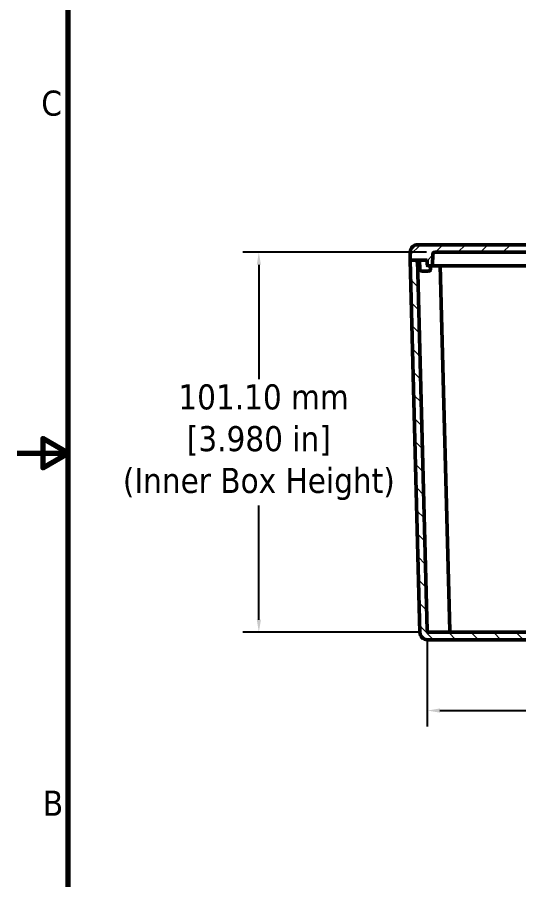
# Model space of a CAD drawing. Header units: millimetres. Extents: x 3 to 1148, y 20 to 725.
# Drawn here: x 3.4 to 136.9, y 259 to 488.5 of the extents above; entities that cross this region are included whole.
import ezdxf

# ---------------------------------------------------------------- set-up
doc = ezdxf.new("R2010")
doc.units = ezdxf.units.MM
doc.header["$LTSCALE"] = 1.333333
for name, color, linetype, lineweight in [('Border (ANSI)', 7, 'Continuous', 70), ('Dimension (ANSI)', 7, 'Continuous', 25), ('Hatch (ANSI)', 7, 'Continuous', 18), ('Visible (ANSI)', 7, 'Continuous', 50)]:
    doc.layers.add(name, color=color, linetype=linetype, lineweight=lineweight)
doc.styles.add('Note Text (ANSI)', font='TAHOMA.TTF')
doc.dimstyles.new('Default - mm (ANSI)', dxfattribs={"dimscale": 1.333333, "dimtxt": 5, "dimasz": 2.5, "dimexe": 3.175, "dimexo": 1.6002, "dimgap": 0.8, "dimtad": 0, "dimtih": 1, "dimtoh": 1, "dimrnd": 1e-08, "dimzin": 0, "dimdsep": 46, "dimtxsty": 'Note Text (ANSI)', "dimcen": 0.09, "dimdle": 10, "dimclrd": 256, "dimclre": 256, "dimclrt": 256, "dimadec": 1, "dimazin": 0, "dimtfac": 0.6096, "dimtofl": 0, "dimtmove": 0, "dimatfit": 3, "dimfxl": 0, "dimtolj": 1, "dimtzin": 0, "dimlwd": -1, "dimlwe": -1, "dimarcsym": 0})

# ---------------------------------------------------------------- blocks, each defined once
blk = doc.blocks.new('Borders Default Border')
at = {"layer": 'Border (ANSI)', "flags": 128}
for points in [[(12.7, 25.4), (12.7, 533.4), (850.9, 533.4), (850.9, 25.4), (12.7, 25.4)], [(2.54, 279.4), (12.7, 279.4), (7.62, 282.33), (7.62, 276.47), (12.7, 279.4)]]:
    blk.add_lwpolyline(points, dxfattribs=at)
at = {"layer": 'Border (ANSI)', "char_height": 5, "attachment_point": 7, "style": 'Note Text (ANSI)'}
for s, insert in [('C', (7.34, 346.66)), ('B', (7.66, 207.05))]:
    blk.add_mtext(s, dxfattribs=dict(at, insert=insert))
blk = doc.blocks.new('*D11')
at = {"layer": 'Defpoints', "color": 0}
for p in [(114.48, 426), (67.68, 324.9), (113.02, 324.9)]:
    blk.add_point(p, dxfattribs=at)
at = {"layer": 'Dimension (ANSI)'}
for p, q in [((112.34, 426), (63.45, 426)), ((67.68, 422.66), (67.68, 392.27)), ((67.68, 328.23), (67.68, 358.62)), ((110.88, 324.9), (63.45, 324.9))]:
    blk.add_line(p, q, dxfattribs=at)
for points in [[(67.13, 422.66), (68.24, 422.66), (67.68, 426)], [(67.13, 328.23), (68.24, 328.23), (67.68, 324.9)]]:
    blk.add_solid(points, dxfattribs=at)
at = {"layer": 'Dimension (ANSI)', "insert": (67.68, 375.45), "char_height": 6.6667, "attachment_point": 5, "style": 'Note Text (ANSI)'}
blk.add_mtext('\\A1; 101.10 mm\\P[3.980 in]{\\P(Inner Box Height)}', dxfattribs=at)
blk = doc.blocks.new('*D12')
at = {"layer": 'Defpoints', "color": 0}
for p in [(112.52, 325.38), (325.36, 325.38), (325.36, 304.05)]:
    blk.add_point(p, dxfattribs=at)
at = {"layer": 'Dimension (ANSI)'}
for p, q in [((112.52, 323.25), (112.52, 299.82)), ((325.36, 323.25), (325.36, 299.82)), ((115.85, 304.05), (177.27, 304.05)), ((322.02, 304.05), (255.63, 304.05))]:
    blk.add_line(p, q, dxfattribs=at)
for points in [[(115.85, 304.6), (115.85, 303.49), (112.52, 304.05)], [(322.02, 304.6), (322.02, 303.49), (325.36, 304.05)]]:
    blk.add_solid(points, dxfattribs=at)
at = {"layer": 'Dimension (ANSI)', "insert": (216.45, 304.05), "char_height": 6.6667, "attachment_point": 5, "style": 'Note Text (ANSI)'}
blk.add_mtext('\\A1; 212.84 mm\\P[8.380 in]{\\P(Inner Box Length)}', dxfattribs=at)

msp = doc.modelspace()

# ---------------------------------------------------------------- hatches: boundary and pattern name
at = {"layer": 'Hatch (ANSI)'}
h = msp.add_hatch(dxfattribs=at)
h.set_pattern_fill('ANSI31', color=256, scale=33.866667, style=0)
h.set_pattern_definition([(45, (0, 0), (-2.99342, 2.99342), [])])
edge = h.paths.add_edge_path()
edge.add_line((113.901, 422.59), (113.978, 425.508))
edge.add_ellipse((114.478, 425.495), major_axis=(-0.5, 0.013), ratio=1, start_angle=271.5, end_angle=360, ccw=False)
edge.add_line((114.478, 425.995), (198.936, 425.995))
edge.add_line((198.936, 425.995), (198.949, 426.245))
edge.add_line((198.949, 426.245), (238.922, 426.245))
edge.add_line((238.922, 426.245), (238.936, 425.995))
edge.add_line((238.936, 425.995), (323.394, 425.995))
edge.add_ellipse((323.394, 425.495), major_axis=(0, 0.5), ratio=1, start_angle=271.5, end_angle=360, ccw=False)
edge.add_line((323.893, 425.508), (323.97, 422.59))
edge.add_ellipse((324.17, 422.595), major_axis=(-0.2, -0.005), ratio=1, start_angle=0, end_angle=88.5)
edge.add_line((324.17, 422.395), (325.201, 422.395))
edge.add_ellipse((325.201, 422.595), major_axis=(0, -0.2), ratio=1, start_angle=0, end_angle=88.5)
edge.add_line((325.401, 422.59), (325.436, 423.895))
edge.add_line((325.436, 423.895), (327.936, 423.895))
edge.add_line((327.936, 423.895), (329.936, 423.895))
edge.add_line((329.936, 423.895), (329.879, 426.047))
edge.add_ellipse((327.88, 425.995), major_axis=(1.999, 0.052), ratio=1, start_angle=0, end_angle=88.5)
edge.add_line((327.88, 427.995), (109.991, 427.995))
edge.add_ellipse((109.991, 425.995), major_axis=(0, 2), ratio=1, start_angle=0, end_angle=88.5)
edge.add_line((107.992, 426.047), (107.936, 423.895))
edge.add_line((107.936, 423.895), (109.936, 423.895))
edge.add_line((109.936, 423.895), (112.436, 423.895))
edge.add_line((112.436, 423.895), (112.47, 422.59))
edge.add_ellipse((112.67, 422.595), major_axis=(-0.2, -0.005), ratio=1, start_angle=0, end_angle=88.5)
edge.add_line((112.67, 422.395), (113.701, 422.395))
edge.add_ellipse((113.701, 422.595), major_axis=(0, -0.2), ratio=1, start_angle=0, end_angle=88.5)
h = msp.add_hatch(dxfattribs=at)
h.set_pattern_fill('ANSI31', color=256, scale=33.866667, angle=90, style=0)
h.set_pattern_definition([(135, (0, 0), (-2.99342, -2.99342), [])])
edge = h.paths.add_edge_path()
edge.add_line((198.936, 324.895), (113.015, 324.895))
edge.add_ellipse((113.015, 325.395), major_axis=(0, -0.5), ratio=1, start_angle=271.5, end_angle=360, ccw=False)
edge.add_line((112.515, 325.382), (109.936, 423.895))
edge.add_line((109.936, 423.895), (107.936, 423.895))
edge.add_line((107.936, 423.895), (110.529, 324.843))
edge.add_ellipse((112.529, 324.895), major_axis=(-1.999, -0.052), ratio=1, start_angle=0, end_angle=88.5)
edge.add_line((112.529, 322.895), (325.342, 322.895))
edge.add_ellipse((325.342, 324.895), major_axis=(0, -2), ratio=1, start_angle=0, end_angle=88.5)
edge.add_line((327.342, 324.843), (329.936, 423.895))
edge.add_line((329.936, 423.895), (327.936, 423.895))
edge.add_line((327.936, 423.895), (325.356, 325.382))
edge.add_ellipse((324.856, 325.395), major_axis=(0.5, -0.013), ratio=1, start_angle=271.5, end_angle=360, ccw=False)
edge.add_line((324.856, 324.895), (238.936, 324.895))
edge.add_line((238.936, 324.895), (238.922, 324.645))
edge.add_line((238.922, 324.645), (198.949, 324.645))
edge.add_line((198.949, 324.645), (198.936, 324.895))

# ---------------------------------------------------------------- linework, layer by layer
at = {"layer": 'Visible (ANSI)'}
for p, q in [((109.991, 427.995), (109.936, 427.995)), ((109.936, 427.995), (109.936, 427.994)), ((327.88, 427.995), (109.991, 427.995)), ((107.992, 426.047), (107.936, 423.895)), ((113.901, 422.59), (113.978, 425.508)), ((113.988, 425.595), (113.988, 425.595)), ((114.478, 425.995), (198.936, 425.995)), ((107.936, 423.895), (112.436, 423.895)), ((109.936, 423.895), (107.936, 423.895)), ((107.936, 423.895), (110.529, 324.843)), ((112.515, 325.382), (109.936, 423.895)), ((110.499, 421.482), (110.436, 423.895)), ((112.436, 423.895), (112.47, 422.59)), ((112.67, 422.395), (113.701, 422.395)), ((113.372, 421.482), (113.396, 422.395)), ((114.524, 422.395), (113.701, 422.395)), ((114.524, 422.395), (117.429, 422.395)), ((115.975, 422.395), (118.515, 325.382)), ((118.592, 422.395), (117.429, 422.395)), ((213.279, 422.395), (118.592, 422.395)), ((110.999, 420.995), (112.873, 420.995)), ((198.936, 324.895), (113.015, 324.895)), ((112.529, 322.895), (325.342, 322.895))]:
    msp.add_line(p, q, dxfattribs=at)
for centre, radius, start, end in [((109.991, 425.995), 2, 90, 178.5), ((114.478, 425.495), 0.5, 90, 178.5), ((112.67, 422.595), 0.2, 181.5, 270), ((113.701, 422.595), 0.2, 270, 358.5), ((110.999, 421.495), 0.5, 181.5, 270), ((112.873, 421.495), 0.5, 270, 358.5), ((112.529, 324.895), 2, 181.5, 270), ((113.015, 325.395), 0.5, 181.5, 270), ((119.015, 325.395), 0.5, 181.5, 270)]:
    msp.add_arc(centre, radius, start, end, dxfattribs=at)

# ---------------------------------------------------------------- block references
at = {"xscale": 1.333333333333333, "yscale": 1.333333333333333, "zscale": 1.333333333333333}
msp.add_blockref('Borders Default Border', (0, 0), dxfattribs=at)

# ---------------------------------------------------------------- dimensions: what is measured, and where the dimension line sits
at = {"layer": 'Dimension (ANSI)'}
for base, p1, p2, angle, text, override, picture, middle in [((67.682, 324.895), (114.478, 425.995), (113.015, 324.895), 270, ' <> mm\\X[3.980 in]{\\P(Inner Box Height)}', {"dimdec": 2, "dimpost": '', "dimtp": 0, "dimtm": 0, "dimtdec": 2, "dimatfit": 1}, '*D11', (67.682, 375.445)), ((325.356, 304.049), (112.515, 325.382), (325.356, 325.382), 180, ' <> mm\\X[8.380 in]{\\P(Inner Box Length)}', {"dimtih": 0, "dimtoh": 0, "dimdec": 2, "dimpost": '', "dimtp": 0, "dimtm": 0, "dimtdec": 2, "dimatfit": 1}, '*D12', (216.449, 304.049))]:
    dim = msp.add_linear_dim(base=base, p1=p1, p2=p2, angle=angle, text=text, dimstyle='Default - mm (ANSI)', override=override, dxfattribs=at)
    dim.commit()
    dim.dimension.update_dxf_attribs({"geometry": picture, "text_midpoint": middle, "dimtype": 160})

doc.saveas('drawing.dxf')
